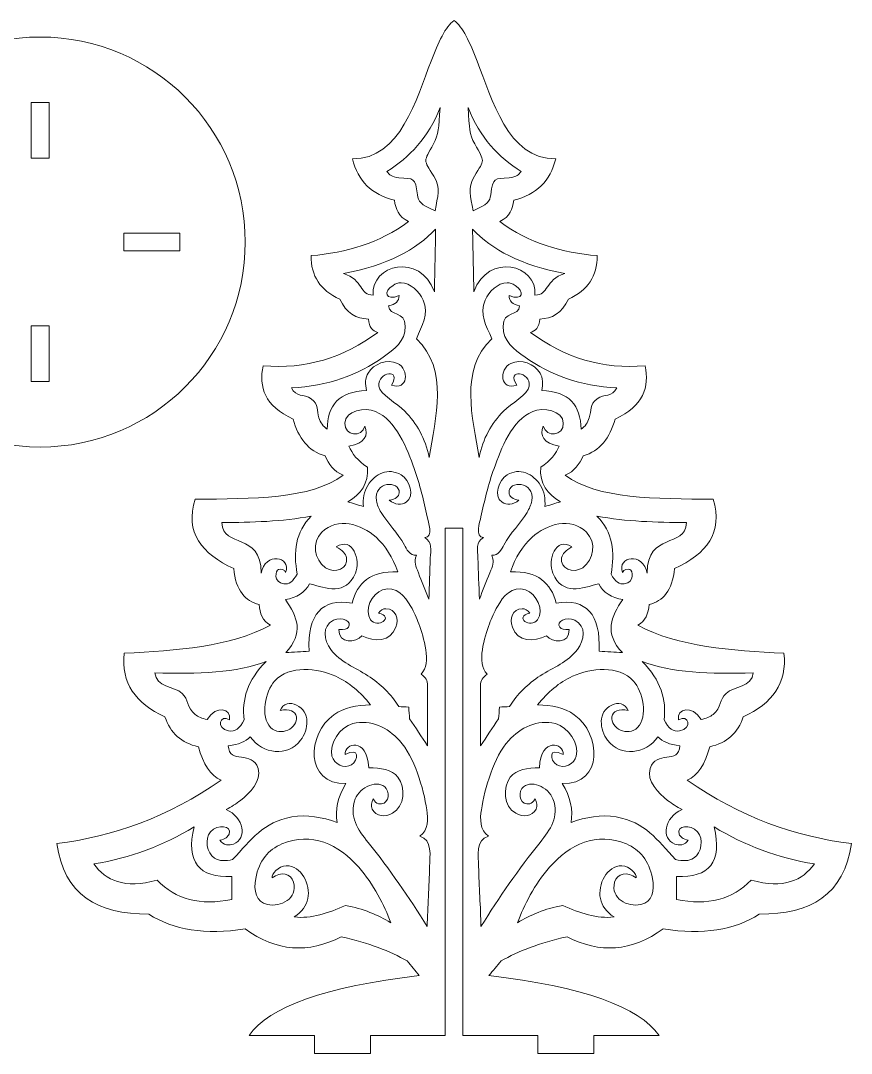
# Model space of a CAD drawing. Header units: centimetres. Extents: x -11.1 to 21.1, y -12.7 to 7.6.
# Drawn here: x 4.74 to 21.11, y -12.73 to 7.62 of the extents above; entities that cross this region are included whole.
import ezdxf

# ---------------------------------------------------------------- set-up
doc = ezdxf.new("R2010")
doc.units = ezdxf.units.CM
doc.header["$MEASUREMENT"] = 0
doc.layers.add('layer 1', color=7, linetype='Continuous')

msp = doc.modelspace()

# ---------------------------------------------------------------- linework, layer by layer
at = {"layer": 'layer 1', "color": 250, "lineweight": 20}
for points, knots in [([(13.28495, 7.62224), (13.11754, 7.51603), (12.97186, 7.18702), (12.82965, 6.82252), (12.82965, 6.82252), (12.54387, 6.08986), (12.22844, 4.88766), (11.28289, 4.89802), (11.28289, 4.89802), (11.38868, 4.46735), (11.65925, 4.19047), (12.11118, 4.08287), (12.11118, 4.08287), (12.13061, 3.91538), (12.18289, 3.76024), (12.38728, 3.66216), (12.38728, 3.66216), (11.81051, 3.23691), (11.15994, 3.04765), (10.46775, 2.99163), (10.46775, 2.99163), (10.46315, 2.5932), (10.64542, 2.30471), (11.03309, 2.13704), (11.03309, 2.13704), (11.16124, 1.85391), (11.35493, 1.74885), (11.59844, 1.74263), (11.59844, 1.74263), (11.60574, 1.57386), (11.68283, 1.50983), (11.78251, 1.47966), (11.78251, 1.47966), (11.10759, 0.97886), (10.35759, 0.74624), (9.52114, 0.82231), (9.52114, 0.82231), (9.43789, 0.4016), (9.54967, 0.02964), (10.11277, -0.22949), (10.11277, -0.22949), (10.21823, -0.59643), (10.40764, -0.8626), (10.74385, -0.95262), (10.74385, -0.95262), (10.81407, -1.11818), (10.91313, -1.26068), (11.09884, -1.33388), (11.09884, -1.33388), (10.46176, -1.81153), (9.31022, -1.79915), (8.18008, -1.80719), (8.18008, -1.80719), (7.97669, -2.46633), (8.3152, -2.88463), (8.94265, -3.17454), (8.94265, -3.17454), (8.98465, -3.61045), (9.16949, -3.81782), (9.44226, -3.8845), (9.44226, -3.8845), (9.4574, -4.0599), (9.51212, -4.20899), (9.66575, -4.29206), (9.66575, -4.29206), (8.85995, -4.72246), (7.82549, -4.78705), (6.78647, -4.84427), (6.78647, -4.84427), (6.72225, -5.42639), (7.00658, -5.83422), (7.58846, -6.09327), (7.58846, -6.09327), (7.69083, -6.41892), (7.9127, -6.61308), (8.24583, -6.68492), (8.24583, -6.68492), (8.34025, -7.02412), (8.48304, -7.25695), (8.69285, -7.34229), (8.69285, -7.34229), (7.65086, -8.07153), (6.56978, -8.462), (5.45857, -8.59129), (5.45857, -8.59129), (5.59468, -9.59852), (6.25993, -9.99306), (7.27292, -9.98493), (7.27292, -9.98493), (7.7557, -10.29809), (8.38339, -10.39947), (9.16615, -10.27417), (9.16615, -10.27417), (9.7853, -10.73232), (10.41715, -10.75834), (11.05939, -10.43194), (11.05939, -10.43194), (11.61167, -10.55026), (12.01647, -10.71769), (12.36099, -10.90525), (12.36099, -10.90525), (12.43987, -11.00167), (12.51876, -11.09807), (12.59764, -11.19449), (12.59764, -11.19449), (10.74832, -11.41469), (9.64064, -11.81145), (9.24504, -12.37776), (9.24504, -12.37776), (9.24504, -12.37776), (10.53495, -12.37776), (10.53495, -12.37776), (10.53495, -12.37776), (10.53495, -12.37776), (10.53495, -12.72776), (10.53495, -12.72776), (10.53495, -12.72776), (10.53495, -12.72776), (11.63495, -12.72776), (11.63495, -12.72776), (11.63495, -12.72776), (11.63495, -12.72776), (11.63495, -12.37776), (11.63495, -12.37776), (11.63495, -12.37776), (11.63495, -12.37776), (13.10995, -12.37776), (13.10995, -12.37776), (13.10995, -12.37776), (13.10995, -12.37776), (13.10995, -2.37777), (13.10995, -2.37777), (13.10995, -2.37777), (13.10995, -2.37777), (13.45995, -2.37777), (13.45995, -2.37777), (13.45995, -2.37777), (13.45995, -2.37777), (13.45995, -12.37776), (13.45995, -12.37776), (13.45995, -12.37776), (13.45995, -12.37776), (14.93495, -12.37776), (14.93495, -12.37776), (14.93495, -12.37776), (14.93495, -12.37776), (14.93495, -12.72776), (14.93495, -12.72776), (14.93495, -12.72776), (14.93495, -12.72776), (16.03495, -12.72776), (16.03495, -12.72776), (16.03495, -12.72776), (16.03495, -12.72776), (16.03495, -12.37776), (16.03495, -12.37776), (16.03495, -12.37776), (16.03495, -12.37776), (17.32486, -12.37776), (17.32486, -12.37776), (17.32486, -12.37776), (16.92926, -11.81145), (15.82158, -11.41469), (13.97226, -11.19449), (13.97226, -11.19449), (14.05114, -11.09807), (14.13003, -11.00167), (14.20891, -10.90525), (14.20891, -10.90525), (14.55343, -10.71769), (14.95823, -10.55026), (15.51051, -10.43194), (15.51051, -10.43194), (16.15275, -10.75834), (16.7846, -10.73232), (17.40375, -10.27417), (17.40375, -10.27417), (18.18651, -10.39947), (18.8142, -10.29809), (19.29698, -9.98493), (19.29698, -9.98493), (20.30997, -9.99306), (20.97522, -9.59852), (21.11133, -8.59129), (21.11133, -8.59129), (20.00012, -8.462), (18.91904, -8.07153), (17.87705, -7.34229), (17.87705, -7.34229), (18.08686, -7.25695), (18.22965, -7.02412), (18.32407, -6.68492), (18.32407, -6.68492), (18.6572, -6.61308), (18.87907, -6.41892), (18.98144, -6.09327), (18.98144, -6.09327), (19.56332, -5.83422), (19.84765, -5.42639), (19.78343, -4.84427), (19.78343, -4.84427), (18.74441, -4.78705), (17.70995, -4.72246), (16.90415, -4.29206), (16.90415, -4.29206), (17.05778, -4.20899), (17.1125, -4.0599), (17.12764, -3.8845), (17.12764, -3.8845), (17.40041, -3.81782), (17.58525, -3.61045), (17.62725, -3.17454), (17.62725, -3.17454), (18.2547, -2.88463), (18.59321, -2.46633), (18.38982, -1.80719), (18.38982, -1.80719), (17.25968, -1.79915), (16.10814, -1.81153), (15.47106, -1.33388), (15.47106, -1.33388), (15.65677, -1.26068), (15.75583, -1.11818), (15.82605, -0.95262), (15.82605, -0.95262), (16.16226, -0.8626), (16.35167, -0.59643), (16.45713, -0.22949), (16.45713, -0.22949), (17.02023, 0.02964), (17.13201, 0.4016), (17.04876, 0.82231), (17.04876, 0.82231), (16.21231, 0.74624), (15.46231, 0.97886), (14.78739, 1.47966), (14.78739, 1.47966), (14.88707, 1.50983), (14.96416, 1.57386), (14.97146, 1.74263), (14.97146, 1.74263), (15.21497, 1.74885), (15.40866, 1.85391), (15.53681, 2.13704), (15.53681, 2.13704), (15.92448, 2.30471), (16.10675, 2.5932), (16.10215, 2.99163), (16.10215, 2.99163), (15.40996, 3.04765), (14.75939, 3.23691), (14.18262, 3.66216), (14.18262, 3.66216), (14.38701, 3.76024), (14.43929, 3.91538), (14.45872, 4.08287), (14.45872, 4.08287), (14.91065, 4.19047), (15.18122, 4.46735), (15.28701, 4.89802), (15.28701, 4.89802), (14.34146, 4.88766), (14.02603, 6.08986), (13.74025, 6.82252), (13.74025, 6.82252), (13.59804, 7.18702), (13.45236, 7.51603), (13.28495, 7.62224)], [0, 0, 0, 0, 0.01470588, 0.01470588, 0.01470588, 0.01470588, 0.02941176, 0.02941176, 0.02941176, 0.02941176, 0.04411765, 0.04411765, 0.04411765, 0.04411765, 0.05882353, 0.05882353, 0.05882353, 0.05882353, 0.07352941, 0.07352941, 0.07352941, 0.07352941, 0.08823529, 0.08823529, 0.08823529, 0.08823529, 0.10294118, 0.10294118, 0.10294118, 0.10294118, 0.11764706, 0.11764706, 0.11764706, 0.11764706, 0.13235294, 0.13235294, 0.13235294, 0.13235294, 0.14705882, 0.14705882, 0.14705882, 0.14705882, 0.16176471, 0.16176471, 0.16176471, 0.16176471, 0.17647059, 0.17647059, 0.17647059, 0.17647059, 0.19117647, 0.19117647, 0.19117647, 0.19117647, 0.20588235, 0.20588235, 0.20588235, 0.20588235, 0.22058824, 0.22058824, 0.22058824, 0.22058824, 0.23529412, 0.23529412, 0.23529412, 0.23529412, 0.25, 0.25, 0.25, 0.25, 0.26470588, 0.26470588, 0.26470588, 0.26470588, 0.27941176, 0.27941176, 0.27941176, 0.27941176, 0.29411765, 0.29411765, 0.29411765, 0.29411765, 0.30882353, 0.30882353, 0.30882353, 0.30882353, 0.32352941, 0.32352941, 0.32352941, 0.32352941, 0.33823529, 0.33823529, 0.33823529, 0.33823529, 0.35294118, 0.35294118, 0.35294118, 0.35294118, 0.36764706, 0.36764706, 0.36764706, 0.36764706, 0.38235294, 0.38235294, 0.38235294, 0.38235294, 0.39705882, 0.39705882, 0.39705882, 0.39705882, 0.41176471, 0.41176471, 0.41176471, 0.41176471, 0.42647059, 0.42647059, 0.42647059, 0.42647059, 0.44117647, 0.44117647, 0.44117647, 0.44117647, 0.45588235, 0.45588235, 0.45588235, 0.45588235, 0.47058824, 0.47058824, 0.47058824, 0.47058824, 0.48529412, 0.48529412, 0.48529412, 0.48529412, 0.5, 0.5, 0.5, 0.5, 0.51470588, 0.51470588, 0.51470588, 0.51470588, 0.52941176, 0.52941176, 0.52941176, 0.52941176, 0.54411765, 0.54411765, 0.54411765, 0.54411765, 0.55882353, 0.55882353, 0.55882353, 0.55882353, 0.57352941, 0.57352941, 0.57352941, 0.57352941, 0.58823529, 0.58823529, 0.58823529, 0.58823529, 0.60294118, 0.60294118, 0.60294118, 0.60294118, 0.61764706, 0.61764706, 0.61764706, 0.61764706, 0.63235294, 0.63235294, 0.63235294, 0.63235294, 0.64705882, 0.64705882, 0.64705882, 0.64705882, 0.66176471, 0.66176471, 0.66176471, 0.66176471, 0.67647059, 0.67647059, 0.67647059, 0.67647059, 0.69117647, 0.69117647, 0.69117647, 0.69117647, 0.70588235, 0.70588235, 0.70588235, 0.70588235, 0.72058824, 0.72058824, 0.72058824, 0.72058824, 0.73529412, 0.73529412, 0.73529412, 0.73529412, 0.75, 0.75, 0.75, 0.75, 0.76470588, 0.76470588, 0.76470588, 0.76470588, 0.77941176, 0.77941176, 0.77941176, 0.77941176, 0.79411765, 0.79411765, 0.79411765, 0.79411765, 0.80882353, 0.80882353, 0.80882353, 0.80882353, 0.82352941, 0.82352941, 0.82352941, 0.82352941, 0.83823529, 0.83823529, 0.83823529, 0.83823529, 0.85294118, 0.85294118, 0.85294118, 0.85294118, 0.86764706, 0.86764706, 0.86764706, 0.86764706, 0.88235294, 0.88235294, 0.88235294, 0.88235294, 0.89705882, 0.89705882, 0.89705882, 0.89705882, 0.91176471, 0.91176471, 0.91176471, 0.91176471, 0.92647059, 0.92647059, 0.92647059, 0.92647059, 0.94117647, 0.94117647, 0.94117647, 0.94117647, 0.95588235, 0.95588235, 0.95588235, 0.95588235, 0.97058824, 0.97058824, 0.97058824, 0.97058824, 1, 1, 1, 1]), ([(5.1298, 7.29968), (7.36098, 7.29968), (9.1697, 5.49096), (9.1697, 3.25978), (9.1697, 3.25978), (9.1697, 1.0286), (7.36098, -0.78012), (5.1298, -0.78012), (5.1298, -0.78012), (2.89862, -0.78012), (1.0899, 1.0286), (1.0899, 3.25978), (1.0899, 3.25978), (1.0899, 5.49096), (2.89862, 7.29968), (5.1298, 7.29968)], [0, 0, 0, 0, 0.2, 0.2, 0.2, 0.2, 0.4, 0.4, 0.4, 0.4, 0.6, 0.6, 0.6, 0.6, 1, 1, 1, 1]), ([(4.9548, 4.90978), (4.9548, 4.90978), (5.3048, 4.90978), (5.3048, 4.90978), (5.3048, 4.90978), (5.3048, 4.90978), (5.3048, 6.00978), (5.3048, 6.00978), (5.3048, 6.00978), (5.3048, 6.00978), (4.9548, 6.00978), (4.9548, 6.00978), (4.9548, 6.00978), (4.9548, 6.00978), (4.9548, 4.90978), (4.9548, 4.90978)], [0, 0, 0, 0, 0.2, 0.2, 0.2, 0.2, 0.4, 0.4, 0.4, 0.4, 0.6, 0.6, 0.6, 0.6, 1, 1, 1, 1]), ([(13.00843, 5.90787), (12.98084, 5.4942), (12.98695, 5.39218), (12.87816, 5.19191), (12.87816, 5.19191), (12.68048, 4.82798), (12.67381, 4.90157), (12.88511, 4.55842), (12.88511, 4.55842), (13.03627, 4.31298), (12.95177, 4.16835), (12.91263, 3.87788), (12.91263, 3.87788), (12.62109, 3.99551), (12.58046, 4.06045), (12.56378, 4.1912), (12.56378, 4.1912), (12.51904, 4.54165), (12.48922, 4.50323), (12.19886, 4.52748), (12.19886, 4.52748), (12.04583, 4.54027), (12.01692, 4.58552), (11.96212, 4.65156), (11.96212, 4.65156), (12.40949, 4.92693), (12.77723, 5.31812), (13.00843, 5.90787)], [0, 0, 0, 0, 0.125, 0.125, 0.125, 0.125, 0.25, 0.25, 0.25, 0.25, 0.375, 0.375, 0.375, 0.375, 0.5, 0.5, 0.5, 0.5, 0.625, 0.625, 0.625, 0.625, 0.75, 0.75, 0.75, 0.75, 1, 1, 1, 1]), ([(13.56147, 5.90787), (13.58906, 5.4942), (13.58295, 5.39218), (13.69174, 5.19191), (13.69174, 5.19191), (13.88942, 4.82798), (13.89609, 4.90157), (13.68479, 4.55842), (13.68479, 4.55842), (13.53363, 4.31298), (13.61813, 4.16835), (13.65727, 3.87788), (13.65727, 3.87788), (13.94881, 3.99551), (13.98944, 4.06045), (14.00612, 4.1912), (14.00612, 4.1912), (14.05086, 4.54165), (14.08068, 4.50323), (14.37104, 4.52748), (14.37104, 4.52748), (14.52407, 4.54027), (14.55298, 4.58552), (14.60778, 4.65156), (14.60778, 4.65156), (14.16041, 4.92693), (13.79267, 5.31812), (13.56147, 5.90787)], [0, 0, 0, 0, 0.125, 0.125, 0.125, 0.125, 0.25, 0.25, 0.25, 0.25, 0.375, 0.375, 0.375, 0.375, 0.5, 0.5, 0.5, 0.5, 0.625, 0.625, 0.625, 0.625, 0.75, 0.75, 0.75, 0.75, 1, 1, 1, 1]), ([(12.92134, 3.51512), (12.91293, 3.1031), (12.90453, 2.69106), (12.89612, 2.27904), (12.89612, 2.27904), (12.61368, 3.06058), (11.63957, 2.81224), (11.69158, 2.21597), (11.69158, 2.21597), (11.41742, 2.20201), (11.50417, 2.51767), (11.10508, 2.63851), (11.10508, 2.63851), (11.96186, 2.80281), (12.54379, 3.10696), (12.92134, 3.51512)], [0, 0, 0, 0, 0.2, 0.2, 0.2, 0.2, 0.4, 0.4, 0.4, 0.4, 0.6, 0.6, 0.6, 0.6, 1, 1, 1, 1]), ([(13.64856, 3.51512), (13.65697, 3.1031), (13.66537, 2.69106), (13.67378, 2.27904), (13.67378, 2.27904), (13.95622, 3.06058), (14.93033, 2.81224), (14.87832, 2.21597), (14.87832, 2.21597), (15.15248, 2.20201), (15.06573, 2.51767), (15.46482, 2.63851), (15.46482, 2.63851), (14.60804, 2.80281), (14.02611, 3.10696), (13.64856, 3.51512)], [0, 0, 0, 0, 0.2, 0.2, 0.2, 0.2, 0.4, 0.4, 0.4, 0.4, 0.6, 0.6, 0.6, 0.6, 1, 1, 1, 1]), ([(6.7798, 3.43478), (6.7798, 3.43478), (6.7798, 3.08478), (6.7798, 3.08478), (6.7798, 3.08478), (6.7798, 3.08478), (7.8798, 3.08478), (7.8798, 3.08478), (7.8798, 3.08478), (7.8798, 3.08478), (7.8798, 3.43478), (7.8798, 3.43478), (7.8798, 3.43478), (7.8798, 3.43478), (6.7798, 3.43478), (6.7798, 3.43478)], [0, 0, 0, 0, 0.2, 0.2, 0.2, 0.2, 0.4, 0.4, 0.4, 0.4, 0.6, 0.6, 0.6, 0.6, 1, 1, 1, 1]), ([(10.0796, 0.38343), (10.79953, 0.42172), (11.39175, 0.63877), (11.88628, 0.99257), (11.88628, 0.99257), (12.10735, 1.15071), (12.32258, 1.2976), (12.32128, 1.59876), (12.32128, 1.59876), (12.31988, 1.91835), (12.01159, 1.78127), (11.99393, 2.00177), (11.99393, 2.00177), (12.13133, 2.02635), (12.19862, 2.09476), (12.20172, 2.2033), (12.20172, 2.2033), (11.92046, 2.09255), (11.89252, 2.28705), (12.08142, 2.40584), (12.08142, 2.40584), (12.13178, 2.43748), (12.18433, 2.45555), (12.23946, 2.457), (12.23946, 2.457), (12.42325, 2.46182), (12.60329, 2.2747), (12.67213, 2.11706), (12.67213, 2.11706), (12.79717, 1.83062), (12.65132, 1.61921), (12.54177, 1.35317), (12.54177, 1.35317), (13.18933, 0.75285), (12.91837, -0.21143), (12.79365, -0.98304), (12.79365, -0.98304), (12.71736, -0.61119), (12.54874, -0.31435), (12.31256, -0.0724), (12.31256, -0.0724), (12.16562, 0.07817), (11.82169, 0.25722), (11.80366, 0.42176), (11.80366, 0.42176), (11.77228, 0.70845), (12.26589, 0.76972), (12.05059, 0.4401), (12.05059, 0.4401), (12.37703, 0.31763), (12.41069, 0.75443), (12.16723, 0.869), (12.16723, 0.869), (11.96822, 0.96264), (11.69699, 0.85886), (11.59268, 0.67836), (11.59268, 0.67836), (11.53513, 0.57876), (11.52667, 0.46277), (11.55943, 0.33306), (11.55943, 0.33306), (11.01714, 0.31878), (10.7898, 0.03876), (10.78489, -0.42889), (10.78489, -0.42889), (10.70369, -0.37488), (10.65189, -0.29878), (10.62219, -0.20615), (10.62219, -0.20615), (10.57238, -0.05085), (10.62574, 0.05048), (10.46858, 0.16738), (10.46858, 0.16738), (10.32577, 0.27358), (10.167, 0.19692), (10.0796, 0.38343)], [0, 0, 0, 0, 0.05, 0.05, 0.05, 0.05, 0.1, 0.1, 0.1, 0.1, 0.15, 0.15, 0.15, 0.15, 0.2, 0.2, 0.2, 0.2, 0.25, 0.25, 0.25, 0.25, 0.3, 0.3, 0.3, 0.3, 0.35, 0.35, 0.35, 0.35, 0.4, 0.4, 0.4, 0.4, 0.45, 0.45, 0.45, 0.45, 0.5, 0.5, 0.5, 0.5, 0.55, 0.55, 0.55, 0.55, 0.6, 0.6, 0.6, 0.6, 0.65, 0.65, 0.65, 0.65, 0.7, 0.7, 0.7, 0.7, 0.75, 0.75, 0.75, 0.75, 0.8, 0.8, 0.8, 0.8, 0.85, 0.85, 0.85, 0.85, 0.9, 0.9, 0.9, 0.9, 1, 1, 1, 1]), ([(16.4903, 0.38343), (15.77037, 0.42172), (15.17815, 0.63877), (14.68362, 0.99257), (14.68362, 0.99257), (14.46255, 1.15071), (14.24732, 1.2976), (14.24862, 1.59876), (14.24862, 1.59876), (14.25002, 1.91835), (14.55831, 1.78127), (14.57597, 2.00177), (14.57597, 2.00177), (14.43857, 2.02635), (14.37128, 2.09476), (14.36818, 2.2033), (14.36818, 2.2033), (14.64944, 2.09255), (14.67738, 2.28705), (14.48848, 2.40584), (14.48848, 2.40584), (14.43812, 2.43748), (14.38557, 2.45555), (14.33044, 2.457), (14.33044, 2.457), (14.14665, 2.46182), (13.96661, 2.2747), (13.89777, 2.11706), (13.89777, 2.11706), (13.77273, 1.83062), (13.91858, 1.61921), (14.02813, 1.35317), (14.02813, 1.35317), (13.38057, 0.75285), (13.65153, -0.21143), (13.77625, -0.98304), (13.77625, -0.98304), (13.85254, -0.61119), (14.02116, -0.31435), (14.25734, -0.0724), (14.25734, -0.0724), (14.40428, 0.07817), (14.74821, 0.25722), (14.76624, 0.42176), (14.76624, 0.42176), (14.79762, 0.70845), (14.30401, 0.76972), (14.51931, 0.4401), (14.51931, 0.4401), (14.19287, 0.31763), (14.15921, 0.75443), (14.40267, 0.869), (14.40267, 0.869), (14.60168, 0.96264), (14.87291, 0.85886), (14.97722, 0.67836), (14.97722, 0.67836), (15.03477, 0.57876), (15.04323, 0.46277), (15.01047, 0.33306), (15.01047, 0.33306), (15.55276, 0.31878), (15.7801, 0.03876), (15.78501, -0.42889), (15.78501, -0.42889), (15.86621, -0.37488), (15.91801, -0.29878), (15.94771, -0.20615), (15.94771, -0.20615), (15.99752, -0.05085), (15.94416, 0.05048), (16.10132, 0.16738), (16.10132, 0.16738), (16.24413, 0.27358), (16.4029, 0.19692), (16.4903, 0.38343)], [0, 0, 0, 0, 0.05, 0.05, 0.05, 0.05, 0.1, 0.1, 0.1, 0.1, 0.15, 0.15, 0.15, 0.15, 0.2, 0.2, 0.2, 0.2, 0.25, 0.25, 0.25, 0.25, 0.3, 0.3, 0.3, 0.3, 0.35, 0.35, 0.35, 0.35, 0.4, 0.4, 0.4, 0.4, 0.45, 0.45, 0.45, 0.45, 0.5, 0.5, 0.5, 0.5, 0.55, 0.55, 0.55, 0.55, 0.6, 0.6, 0.6, 0.6, 0.65, 0.65, 0.65, 0.65, 0.7, 0.7, 0.7, 0.7, 0.75, 0.75, 0.75, 0.75, 0.8, 0.8, 0.8, 0.8, 0.85, 0.85, 0.85, 0.85, 0.9, 0.9, 0.9, 0.9, 1, 1, 1, 1]), ([(4.9548, 0.50978), (4.9548, 0.50978), (5.3048, 0.50978), (5.3048, 0.50978), (5.3048, 0.50978), (5.3048, 0.50978), (5.3048, 1.60978), (5.3048, 1.60978), (5.3048, 1.60978), (5.3048, 1.60978), (4.9548, 1.60978), (4.9548, 1.60978), (4.9548, 1.60978), (4.9548, 1.60978), (4.9548, 0.50978), (4.9548, 0.50978)], [0, 0, 0, 0, 0.2, 0.2, 0.2, 0.2, 0.4, 0.4, 0.4, 0.4, 0.6, 0.6, 0.6, 0.6, 1, 1, 1, 1]), ([(12.78735, -3.77893), (12.79696, -3.50805), (12.80658, -3.23716), (12.81619, -2.96628), (12.81619, -2.96628), (12.82159, -2.81316), (12.86301, -2.65186), (12.70548, -2.56359), (12.70548, -2.56359), (12.88091, -2.55826), (12.77715, -2.25016), (12.75659, -2.15413), (12.75659, -2.15413), (12.68903, -1.83855), (12.61068, -1.52215), (12.49847, -1.20315), (12.49847, -1.20315), (12.36176, -0.81452), (12.14232, -0.2521), (11.73695, -0.07969), (11.73695, -0.07969), (11.53216, 0.00742), (11.13926, -0.05679), (11.13328, -0.30914), (11.13328, -0.30914), (11.12727, -0.56166), (11.46552, -0.60487), (11.52793, -0.36592), (11.52793, -0.36592), (11.60148, -0.56025), (11.52574, -0.70264), (11.21307, -0.76264), (11.21307, -0.76264), (11.27627, -0.90848), (11.38076, -1.04919), (11.57832, -1.17824), (11.57832, -1.17824), (11.60543, -1.49743), (11.44626, -1.70707), (11.18789, -1.85833), (11.18789, -1.85833), (11.29074, -1.8898), (11.39359, -1.92129), (11.49645, -1.95278), (11.49645, -1.95278), (11.48473, -1.80185), (11.50748, -1.66129), (11.58411, -1.53687), (11.58411, -1.53687), (11.72616, -1.30623), (11.99172, -1.17657), (12.24061, -1.32995), (12.24061, -1.32995), (12.40527, -1.43147), (12.52022, -1.73739), (12.34007, -1.86683), (12.34007, -1.86683), (12.25395, -1.92873), (12.12072, -1.92234), (12.00651, -1.82684), (12.00651, -1.82684), (12.13511, -1.81713), (12.19694, -1.75065), (12.20233, -1.68156), (12.20233, -1.68156), (12.22147, -1.4363), (11.69037, -1.4442), (11.75531, -1.84035), (11.75531, -1.84035), (11.76806, -1.91819), (11.80404, -1.99689), (11.84678, -2.06753), (11.84678, -2.06753), (11.98363, -2.29365), (12.17378, -2.46763), (12.30427, -2.7135), (12.30427, -2.7135), (12.33923, -2.77935), (12.42067, -2.93717), (12.54177, -2.90994), (12.54177, -2.90994), (12.48947, -3.05919), (12.52708, -3.12203), (12.58017, -3.25603), (12.58017, -3.25603), (12.64923, -3.43032), (12.71828, -3.60463), (12.78735, -3.77893)], [0, 0, 0, 0, 0.04347826, 0.04347826, 0.04347826, 0.04347826, 0.08695652, 0.08695652, 0.08695652, 0.08695652, 0.13043478, 0.13043478, 0.13043478, 0.13043478, 0.17391304, 0.17391304, 0.17391304, 0.17391304, 0.2173913, 0.2173913, 0.2173913, 0.2173913, 0.26086957, 0.26086957, 0.26086957, 0.26086957, 0.30434783, 0.30434783, 0.30434783, 0.30434783, 0.34782609, 0.34782609, 0.34782609, 0.34782609, 0.39130435, 0.39130435, 0.39130435, 0.39130435, 0.43478261, 0.43478261, 0.43478261, 0.43478261, 0.47826087, 0.47826087, 0.47826087, 0.47826087, 0.52173913, 0.52173913, 0.52173913, 0.52173913, 0.56521739, 0.56521739, 0.56521739, 0.56521739, 0.60869565, 0.60869565, 0.60869565, 0.60869565, 0.65217391, 0.65217391, 0.65217391, 0.65217391, 0.69565217, 0.69565217, 0.69565217, 0.69565217, 0.73913043, 0.73913043, 0.73913043, 0.73913043, 0.7826087, 0.7826087, 0.7826087, 0.7826087, 0.82608696, 0.82608696, 0.82608696, 0.82608696, 0.86956522, 0.86956522, 0.86956522, 0.86956522, 0.91304348, 0.91304348, 0.91304348, 0.91304348, 1, 1, 1, 1]), ([(13.78255, -3.77893), (13.77294, -3.50805), (13.76332, -3.23716), (13.75371, -2.96628), (13.75371, -2.96628), (13.74831, -2.81316), (13.70689, -2.65186), (13.86442, -2.56359), (13.86442, -2.56359), (13.68899, -2.55826), (13.79275, -2.25016), (13.81331, -2.15413), (13.81331, -2.15413), (13.88087, -1.83855), (13.95922, -1.52215), (14.07143, -1.20315), (14.07143, -1.20315), (14.20814, -0.81452), (14.42758, -0.2521), (14.83295, -0.07969), (14.83295, -0.07969), (15.03774, 0.00742), (15.43064, -0.05679), (15.43662, -0.30914), (15.43662, -0.30914), (15.44263, -0.56166), (15.10438, -0.60487), (15.04197, -0.36592), (15.04197, -0.36592), (14.96842, -0.56025), (15.04416, -0.70264), (15.35683, -0.76264), (15.35683, -0.76264), (15.29363, -0.90848), (15.18914, -1.04919), (14.99158, -1.17824), (14.99158, -1.17824), (14.96447, -1.49743), (15.12364, -1.70707), (15.38201, -1.85833), (15.38201, -1.85833), (15.27916, -1.8898), (15.17631, -1.92129), (15.07345, -1.95278), (15.07345, -1.95278), (15.08517, -1.80185), (15.06242, -1.66129), (14.98579, -1.53687), (14.98579, -1.53687), (14.84374, -1.30623), (14.57818, -1.17657), (14.32929, -1.32995), (14.32929, -1.32995), (14.16463, -1.43147), (14.04968, -1.73739), (14.22983, -1.86683), (14.22983, -1.86683), (14.31595, -1.92873), (14.44918, -1.92234), (14.56339, -1.82684), (14.56339, -1.82684), (14.43479, -1.81713), (14.37296, -1.75065), (14.36757, -1.68156), (14.36757, -1.68156), (14.34843, -1.4363), (14.87953, -1.4442), (14.81459, -1.84035), (14.81459, -1.84035), (14.80184, -1.91819), (14.76586, -1.99689), (14.72312, -2.06753), (14.72312, -2.06753), (14.58627, -2.29365), (14.39612, -2.46763), (14.26563, -2.7135), (14.26563, -2.7135), (14.23067, -2.77935), (14.14923, -2.93717), (14.02813, -2.90994), (14.02813, -2.90994), (14.08043, -3.05919), (14.04282, -3.12203), (13.98973, -3.25603), (13.98973, -3.25603), (13.92067, -3.43032), (13.85162, -3.60463), (13.78255, -3.77893)], [0, 0, 0, 0, 0.04347826, 0.04347826, 0.04347826, 0.04347826, 0.08695652, 0.08695652, 0.08695652, 0.08695652, 0.13043478, 0.13043478, 0.13043478, 0.13043478, 0.17391304, 0.17391304, 0.17391304, 0.17391304, 0.2173913, 0.2173913, 0.2173913, 0.2173913, 0.26086957, 0.26086957, 0.26086957, 0.26086957, 0.30434783, 0.30434783, 0.30434783, 0.30434783, 0.34782609, 0.34782609, 0.34782609, 0.34782609, 0.39130435, 0.39130435, 0.39130435, 0.39130435, 0.43478261, 0.43478261, 0.43478261, 0.43478261, 0.47826087, 0.47826087, 0.47826087, 0.47826087, 0.52173913, 0.52173913, 0.52173913, 0.52173913, 0.56521739, 0.56521739, 0.56521739, 0.56521739, 0.60869565, 0.60869565, 0.60869565, 0.60869565, 0.65217391, 0.65217391, 0.65217391, 0.65217391, 0.69565217, 0.69565217, 0.69565217, 0.69565217, 0.73913043, 0.73913043, 0.73913043, 0.73913043, 0.7826087, 0.7826087, 0.7826087, 0.7826087, 0.82608696, 0.82608696, 0.82608696, 0.82608696, 0.86956522, 0.86956522, 0.86956522, 0.86956522, 0.91304348, 0.91304348, 0.91304348, 0.91304348, 1, 1, 1, 1]), ([(10.47073, -2.14013), (10.15525, -2.4563), (10.11515, -2.85214), (10.19382, -3.28235), (10.19382, -3.28235), (10.10942, -3.43668), (10.02209, -3.48895), (9.9329, -3.47548), (9.9329, -3.47548), (9.71569, -3.44268), (9.76668, -3.2109), (9.82316, -3.19389), (9.82316, -3.19389), (9.84877, -3.18618), (9.95709, -3.18049), (9.9662, -3.2525), (9.9662, -3.2525), (10.08434, -2.92736), (9.55479, -2.84807), (9.48425, -3.26504), (9.48425, -3.26504), (9.47458, -2.43773), (8.73547, -2.79219), (8.70546, -2.26992), (8.70546, -2.26992), (9.30143, -2.26443), (9.8956, -2.24989), (10.47073, -2.14013)], [0, 0, 0, 0, 0.125, 0.125, 0.125, 0.125, 0.25, 0.25, 0.25, 0.25, 0.375, 0.375, 0.375, 0.375, 0.5, 0.5, 0.5, 0.5, 0.625, 0.625, 0.625, 0.625, 0.75, 0.75, 0.75, 0.75, 1, 1, 1, 1]), ([(9.96884, -4.83127), (10.1217, -4.82262), (10.27458, -4.81397), (10.42746, -4.80532), (10.42746, -4.80532), (10.3951, -4.06802), (10.68477, -3.76007), (11.27547, -3.85347), (11.27547, -3.85347), (11.37555, -3.45925), (11.63691, -3.21795), (12.17539, -3.23908), (12.17539, -3.23908), (12.07591, -2.95807), (11.93684, -2.72716), (11.74818, -2.55909), (11.74818, -2.55909), (11.45593, -2.29868), (10.98986, -2.14716), (10.67789, -2.4598), (10.67789, -2.4598), (10.48043, -2.65763), (10.52639, -3.00188), (10.75038, -3.1572), (10.75038, -3.1572), (10.94307, -3.29087), (11.20501, -3.16922), (11.16645, -2.96154), (11.16645, -2.96154), (11.15257, -2.88684), (11.08617, -2.81488), (10.96395, -2.74586), (10.96395, -2.74586), (11.29218, -2.53444), (11.44562, -3.01702), (11.33938, -3.26646), (11.33938, -3.26646), (11.14915, -3.71319), (10.76595, -3.56698), (10.43612, -3.47272), (10.43612, -3.47272), (10.35412, -3.63878), (10.18062, -3.75662), (9.96019, -3.78424), (9.96019, -3.78424), (10.19869, -4.12022), (10.33102, -4.44906), (9.96884, -4.83127)], [0, 0, 0, 0, 0.07692308, 0.07692308, 0.07692308, 0.07692308, 0.15384615, 0.15384615, 0.15384615, 0.15384615, 0.23076923, 0.23076923, 0.23076923, 0.23076923, 0.30769231, 0.30769231, 0.30769231, 0.30769231, 0.38461538, 0.38461538, 0.38461538, 0.38461538, 0.46153846, 0.46153846, 0.46153846, 0.46153846, 0.53846154, 0.53846154, 0.53846154, 0.53846154, 0.61538462, 0.61538462, 0.61538462, 0.61538462, 0.69230769, 0.69230769, 0.69230769, 0.69230769, 0.76923077, 0.76923077, 0.76923077, 0.76923077, 0.84615385, 0.84615385, 0.84615385, 0.84615385, 1, 1, 1, 1]), ([(16.60106, -4.83127), (16.4482, -4.82262), (16.29532, -4.81397), (16.14244, -4.80532), (16.14244, -4.80532), (16.1748, -4.06802), (15.88513, -3.76007), (15.29443, -3.85347), (15.29443, -3.85347), (15.19435, -3.45925), (14.93299, -3.21795), (14.39451, -3.23908), (14.39451, -3.23908), (14.49399, -2.95807), (14.63306, -2.72716), (14.82172, -2.55909), (14.82172, -2.55909), (15.11397, -2.29868), (15.58004, -2.14716), (15.89201, -2.4598), (15.89201, -2.4598), (16.08947, -2.65763), (16.04351, -3.00188), (15.81952, -3.1572), (15.81952, -3.1572), (15.62683, -3.29087), (15.36489, -3.16922), (15.40345, -2.96154), (15.40345, -2.96154), (15.41733, -2.88684), (15.48373, -2.81488), (15.60595, -2.74586), (15.60595, -2.74586), (15.27772, -2.53444), (15.12428, -3.01702), (15.23052, -3.26646), (15.23052, -3.26646), (15.42075, -3.71319), (15.80395, -3.56698), (16.13378, -3.47272), (16.13378, -3.47272), (16.21578, -3.63878), (16.38928, -3.75662), (16.60971, -3.78424), (16.60971, -3.78424), (16.37121, -4.12022), (16.23888, -4.44906), (16.60106, -4.83127)], [0, 0, 0, 0, 0.07692308, 0.07692308, 0.07692308, 0.07692308, 0.15384615, 0.15384615, 0.15384615, 0.15384615, 0.23076923, 0.23076923, 0.23076923, 0.23076923, 0.30769231, 0.30769231, 0.30769231, 0.30769231, 0.38461538, 0.38461538, 0.38461538, 0.38461538, 0.46153846, 0.46153846, 0.46153846, 0.46153846, 0.53846154, 0.53846154, 0.53846154, 0.53846154, 0.61538462, 0.61538462, 0.61538462, 0.61538462, 0.69230769, 0.69230769, 0.69230769, 0.69230769, 0.76923077, 0.76923077, 0.76923077, 0.76923077, 0.84615385, 0.84615385, 0.84615385, 0.84615385, 1, 1, 1, 1]), ([(16.09917, -2.14013), (16.41465, -2.4563), (16.45475, -2.85214), (16.37608, -3.28235), (16.37608, -3.28235), (16.46048, -3.43668), (16.54781, -3.48895), (16.637, -3.47548), (16.637, -3.47548), (16.85421, -3.44268), (16.80322, -3.2109), (16.74674, -3.19389), (16.74674, -3.19389), (16.72113, -3.18618), (16.61281, -3.18049), (16.6037, -3.2525), (16.6037, -3.2525), (16.48556, -2.92736), (17.01511, -2.84807), (17.08565, -3.26504), (17.08565, -3.26504), (17.09532, -2.43773), (17.83443, -2.79219), (17.86444, -2.26992), (17.86444, -2.26992), (17.26847, -2.26443), (16.6743, -2.24989), (16.09917, -2.14013)], [0, 0, 0, 0, 0.125, 0.125, 0.125, 0.125, 0.25, 0.25, 0.25, 0.25, 0.375, 0.375, 0.375, 0.375, 0.5, 0.5, 0.5, 0.5, 0.625, 0.625, 0.625, 0.625, 0.75, 0.75, 0.75, 0.75, 1, 1, 1, 1]), ([(10.85473, -4.76827), (11.04412, -5.02277), (11.33197, -5.1193), (11.58643, -5.28658), (11.58643, -5.28658), (11.83429, -5.44953), (12.04332, -5.64649), (12.19271, -5.8956), (12.19271, -5.8956), (12.25904, -5.89849), (12.32539, -5.90138), (12.39174, -5.90426), (12.39174, -5.90426), (12.39751, -5.98215), (12.40326, -6.06003), (12.40904, -6.1379), (12.40904, -6.1379), (12.52729, -6.31385), (12.64556, -6.48979), (12.76383, -6.66574), (12.76383, -6.66574), (12.76383, -6.27058), (12.76383, -5.8754), (12.76383, -5.48025), (12.76383, -5.48025), (12.76383, -5.37866), (12.72651, -5.32559), (12.63402, -5.25528), (12.63402, -5.25528), (12.85201, -5.03112), (12.68251, -4.52397), (12.58975, -4.26606), (12.58975, -4.26606), (12.54597, -4.14436), (12.49375, -4.03026), (12.43303, -3.9238), (12.43303, -3.9238), (12.31656, -3.71968), (12.14748, -3.50715), (11.87591, -3.59553), (11.87591, -3.59553), (11.66217, -3.66506), (11.50608, -3.9963), (11.63891, -4.18228), (11.63891, -4.18228), (11.77201, -4.36868), (12.12106, -4.1263), (11.79466, -4.05248), (11.79466, -4.05248), (11.83796, -3.99192), (11.88725, -3.9643), (11.94178, -3.96552), (11.94178, -3.96552), (12.13869, -3.96994), (12.19833, -4.16368), (12.13761, -4.33057), (12.13761, -4.33057), (12.02594, -4.63766), (11.72225, -4.61446), (11.46584, -4.50245), (11.46584, -4.50245), (11.35278, -4.64069), (11.00694, -4.67018), (11.01587, -4.37264), (11.01587, -4.37264), (11.1186, -4.38076), (11.17764, -4.36416), (11.20184, -4.33266), (11.20184, -4.33266), (11.28381, -4.22609), (11.08103, -4.10847), (10.9086, -4.19293), (10.9086, -4.19293), (10.67054, -4.30954), (10.72073, -4.58826), (10.85473, -4.76827)], [0, 0, 0, 0, 0.05, 0.05, 0.05, 0.05, 0.1, 0.1, 0.1, 0.1, 0.15, 0.15, 0.15, 0.15, 0.2, 0.2, 0.2, 0.2, 0.25, 0.25, 0.25, 0.25, 0.3, 0.3, 0.3, 0.3, 0.35, 0.35, 0.35, 0.35, 0.4, 0.4, 0.4, 0.4, 0.45, 0.45, 0.45, 0.45, 0.5, 0.5, 0.5, 0.5, 0.55, 0.55, 0.55, 0.55, 0.6, 0.6, 0.6, 0.6, 0.65, 0.65, 0.65, 0.65, 0.7, 0.7, 0.7, 0.7, 0.75, 0.75, 0.75, 0.75, 0.8, 0.8, 0.8, 0.8, 0.85, 0.85, 0.85, 0.85, 0.9, 0.9, 0.9, 0.9, 1, 1, 1, 1]), ([(15.71517, -4.76827), (15.52578, -5.02277), (15.23793, -5.1193), (14.98347, -5.28658), (14.98347, -5.28658), (14.73561, -5.44953), (14.52658, -5.64649), (14.37719, -5.8956), (14.37719, -5.8956), (14.31086, -5.89849), (14.24451, -5.90138), (14.17816, -5.90426), (14.17816, -5.90426), (14.17239, -5.98215), (14.16664, -6.06003), (14.16086, -6.1379), (14.16086, -6.1379), (14.04261, -6.31385), (13.92434, -6.48979), (13.80607, -6.66574), (13.80607, -6.66574), (13.80607, -6.27058), (13.80607, -5.8754), (13.80607, -5.48025), (13.80607, -5.48025), (13.80607, -5.37866), (13.84339, -5.32559), (13.93588, -5.25528), (13.93588, -5.25528), (13.71789, -5.03112), (13.88739, -4.52397), (13.98015, -4.26606), (13.98015, -4.26606), (14.02393, -4.14436), (14.07615, -4.03026), (14.13687, -3.9238), (14.13687, -3.9238), (14.25334, -3.71968), (14.42242, -3.50715), (14.69399, -3.59553), (14.69399, -3.59553), (14.90773, -3.66506), (15.06382, -3.9963), (14.93099, -4.18228), (14.93099, -4.18228), (14.79789, -4.36868), (14.44884, -4.1263), (14.77524, -4.05248), (14.77524, -4.05248), (14.73194, -3.99192), (14.68265, -3.9643), (14.62812, -3.96552), (14.62812, -3.96552), (14.43121, -3.96994), (14.37157, -4.16368), (14.43229, -4.33057), (14.43229, -4.33057), (14.54396, -4.63766), (14.84765, -4.61446), (15.10406, -4.50245), (15.10406, -4.50245), (15.21712, -4.64069), (15.56296, -4.67018), (15.55403, -4.37264), (15.55403, -4.37264), (15.4513, -4.38076), (15.39226, -4.36416), (15.36806, -4.33266), (15.36806, -4.33266), (15.28609, -4.22609), (15.48887, -4.10847), (15.6613, -4.19293), (15.6613, -4.19293), (15.89936, -4.30954), (15.84917, -4.58826), (15.71517, -4.76827)], [0, 0, 0, 0, 0.05, 0.05, 0.05, 0.05, 0.1, 0.1, 0.1, 0.1, 0.15, 0.15, 0.15, 0.15, 0.2, 0.2, 0.2, 0.2, 0.25, 0.25, 0.25, 0.25, 0.3, 0.3, 0.3, 0.3, 0.35, 0.35, 0.35, 0.35, 0.4, 0.4, 0.4, 0.4, 0.45, 0.45, 0.45, 0.45, 0.5, 0.5, 0.5, 0.5, 0.55, 0.55, 0.55, 0.55, 0.6, 0.6, 0.6, 0.6, 0.65, 0.65, 0.65, 0.65, 0.7, 0.7, 0.7, 0.7, 0.75, 0.75, 0.75, 0.75, 0.8, 0.8, 0.8, 0.8, 0.85, 0.85, 0.85, 0.85, 0.9, 0.9, 0.9, 0.9, 1, 1, 1, 1]), ([(7.39018, -5.22932), (8.23509, -5.25987), (9.0117, -5.2278), (9.57945, -5.00433), (9.57945, -5.00433), (9.2111, -5.37549), (9.09972, -5.76095), (9.14677, -6.1552), (9.14677, -6.1552), (9.06592, -6.3317), (8.96237, -6.39482), (8.84203, -6.37382), (8.84203, -6.37382), (8.57604, -6.32745), (8.67132, -6.03593), (8.86123, -6.1552), (8.86123, -6.1552), (8.90639, -5.93014), (8.59105, -5.85816), (8.41992, -6.14655), (8.41992, -6.14655), (8.31863, -6.1302), (8.24144, -6.09577), (8.18199, -6.04807), (8.18199, -6.04807), (8.01446, -5.91359), (8.05532, -5.75248), (7.92798, -5.63462), (7.92798, -5.63462), (7.76508, -5.48389), (7.41797, -5.51775), (7.39018, -5.22932)], [0, 0, 0, 0, 0.11111111, 0.11111111, 0.11111111, 0.11111111, 0.22222222, 0.22222222, 0.22222222, 0.22222222, 0.33333333, 0.33333333, 0.33333333, 0.33333333, 0.44444444, 0.44444444, 0.44444444, 0.44444444, 0.55555556, 0.55555556, 0.55555556, 0.55555556, 0.66666667, 0.66666667, 0.66666667, 0.66666667, 0.77777778, 0.77777778, 0.77777778, 0.77777778, 1, 1, 1, 1]), ([(11.63891, -5.86099), (11.44116, -5.61066), (11.21508, -5.41694), (10.95163, -5.29805), (10.95163, -5.29805), (10.59195, -5.13575), (10.04337, -5.06913), (9.74936, -5.39086), (9.74936, -5.39086), (9.5664, -5.59112), (9.46035, -6.09385), (9.66952, -6.30716), (9.66952, -6.30716), (9.8581, -6.49944), (10.2097, -6.32068), (10.17748, -6.09449), (10.17748, -6.09449), (10.16238, -5.98856), (10.03735, -5.92607), (9.85634, -5.97349), (9.85634, -5.97349), (9.91313, -5.8246), (10.05613, -5.80726), (10.17964, -5.86429), (10.17964, -5.86429), (10.46184, -5.99456), (10.41754, -6.35178), (10.26073, -6.55807), (10.26073, -6.55807), (10.00359, -6.8962), (9.51445, -6.82892), (9.26793, -6.49268), (9.26793, -6.49268), (9.17385, -6.58045), (9.04474, -6.64722), (8.83527, -6.66574), (8.83527, -6.66574), (8.85493, -7.04417), (9.3105, -6.74554), (9.42284, -7.11333), (9.42284, -7.11333), (9.499, -7.36264), (9.25396, -7.60146), (9.07843, -7.74196), (9.07843, -7.74196), (8.9909, -7.81204), (8.89599, -7.87232), (8.792, -7.92045), (8.792, -7.92045), (9.14522, -8.07888), (9.21594, -8.49645), (8.93619, -8.60523), (8.93619, -8.60523), (8.86483, -8.63296), (8.73334, -8.63332), (8.67085, -8.52618), (8.67085, -8.52618), (8.7753, -8.50599), (8.83287, -8.45798), (8.85077, -8.40746), (8.85077, -8.40746), (8.91222, -8.23403), (8.62613, -8.20834), (8.48783, -8.36142), (8.48783, -8.36142), (8.36254, -8.50004), (8.41052, -8.78389), (8.56553, -8.88327), (8.56553, -8.88327), (8.65716, -8.94202), (8.78086, -8.94063), (8.9218, -8.90693), (8.9218, -8.90693), (9.29095, -8.51972), (9.51804, -8.16839), (10.08883, -8.06958), (10.08883, -8.06958), (10.38972, -8.0175), (10.68655, -8.0715), (10.98126, -8.18005), (10.98126, -8.18005), (10.94289, -7.934), (10.98503, -7.67902), (11.15432, -7.40992), (11.15432, -7.40992), (10.33954, -7.43717), (10.38359, -6.42817), (10.91776, -6.05584), (10.91776, -6.05584), (11.11757, -5.91656), (11.36523, -5.8649), (11.63891, -5.86099)], [0, 0, 0, 0, 0.04166667, 0.04166667, 0.04166667, 0.04166667, 0.08333333, 0.08333333, 0.08333333, 0.08333333, 0.125, 0.125, 0.125, 0.125, 0.16666667, 0.16666667, 0.16666667, 0.16666667, 0.20833333, 0.20833333, 0.20833333, 0.20833333, 0.25, 0.25, 0.25, 0.25, 0.29166667, 0.29166667, 0.29166667, 0.29166667, 0.33333333, 0.33333333, 0.33333333, 0.33333333, 0.375, 0.375, 0.375, 0.375, 0.41666667, 0.41666667, 0.41666667, 0.41666667, 0.45833333, 0.45833333, 0.45833333, 0.45833333, 0.5, 0.5, 0.5, 0.5, 0.54166667, 0.54166667, 0.54166667, 0.54166667, 0.58333333, 0.58333333, 0.58333333, 0.58333333, 0.625, 0.625, 0.625, 0.625, 0.66666667, 0.66666667, 0.66666667, 0.66666667, 0.70833333, 0.70833333, 0.70833333, 0.70833333, 0.75, 0.75, 0.75, 0.75, 0.79166667, 0.79166667, 0.79166667, 0.79166667, 0.83333333, 0.83333333, 0.83333333, 0.83333333, 0.875, 0.875, 0.875, 0.875, 0.91666667, 0.91666667, 0.91666667, 0.91666667, 1, 1, 1, 1]), ([(14.93099, -5.86099), (15.12874, -5.61066), (15.35482, -5.41694), (15.61827, -5.29805), (15.61827, -5.29805), (15.97795, -5.13575), (16.52653, -5.06913), (16.82054, -5.39086), (16.82054, -5.39086), (17.0035, -5.59112), (17.10955, -6.09385), (16.90038, -6.30716), (16.90038, -6.30716), (16.7118, -6.49944), (16.3602, -6.32068), (16.39242, -6.09449), (16.39242, -6.09449), (16.40752, -5.98856), (16.53255, -5.92607), (16.71356, -5.97349), (16.71356, -5.97349), (16.65677, -5.8246), (16.51377, -5.80726), (16.39026, -5.86429), (16.39026, -5.86429), (16.10806, -5.99456), (16.15236, -6.35178), (16.30917, -6.55807), (16.30917, -6.55807), (16.56631, -6.8962), (17.05545, -6.82892), (17.30197, -6.49268), (17.30197, -6.49268), (17.39605, -6.58045), (17.52516, -6.64722), (17.73463, -6.66574), (17.73463, -6.66574), (17.71497, -7.04417), (17.2594, -6.74554), (17.14706, -7.11333), (17.14706, -7.11333), (17.0709, -7.36264), (17.31594, -7.60146), (17.49147, -7.74196), (17.49147, -7.74196), (17.579, -7.81204), (17.67391, -7.87232), (17.7779, -7.92045), (17.7779, -7.92045), (17.42468, -8.07888), (17.35396, -8.49645), (17.63371, -8.60523), (17.63371, -8.60523), (17.70507, -8.63296), (17.83656, -8.63332), (17.89905, -8.52618), (17.89905, -8.52618), (17.7946, -8.50599), (17.73703, -8.45798), (17.71913, -8.40746), (17.71913, -8.40746), (17.65768, -8.23403), (17.94377, -8.20834), (18.08207, -8.36142), (18.08207, -8.36142), (18.20736, -8.50004), (18.15938, -8.78389), (18.00437, -8.88327), (18.00437, -8.88327), (17.91274, -8.94202), (17.78904, -8.94063), (17.6481, -8.90693), (17.6481, -8.90693), (17.27895, -8.51972), (17.05186, -8.16839), (16.48107, -8.06958), (16.48107, -8.06958), (16.18018, -8.0175), (15.88335, -8.0715), (15.58864, -8.18005), (15.58864, -8.18005), (15.62701, -7.934), (15.58487, -7.67902), (15.41558, -7.40992), (15.41558, -7.40992), (16.23036, -7.43717), (16.18631, -6.42817), (15.65214, -6.05584), (15.65214, -6.05584), (15.45233, -5.91656), (15.20467, -5.8649), (14.93099, -5.86099)], [0, 0, 0, 0, 0.04166667, 0.04166667, 0.04166667, 0.04166667, 0.08333333, 0.08333333, 0.08333333, 0.08333333, 0.125, 0.125, 0.125, 0.125, 0.16666667, 0.16666667, 0.16666667, 0.16666667, 0.20833333, 0.20833333, 0.20833333, 0.20833333, 0.25, 0.25, 0.25, 0.25, 0.29166667, 0.29166667, 0.29166667, 0.29166667, 0.33333333, 0.33333333, 0.33333333, 0.33333333, 0.375, 0.375, 0.375, 0.375, 0.41666667, 0.41666667, 0.41666667, 0.41666667, 0.45833333, 0.45833333, 0.45833333, 0.45833333, 0.5, 0.5, 0.5, 0.5, 0.54166667, 0.54166667, 0.54166667, 0.54166667, 0.58333333, 0.58333333, 0.58333333, 0.58333333, 0.625, 0.625, 0.625, 0.625, 0.66666667, 0.66666667, 0.66666667, 0.66666667, 0.70833333, 0.70833333, 0.70833333, 0.70833333, 0.75, 0.75, 0.75, 0.75, 0.79166667, 0.79166667, 0.79166667, 0.79166667, 0.83333333, 0.83333333, 0.83333333, 0.83333333, 0.875, 0.875, 0.875, 0.875, 0.91666667, 0.91666667, 0.91666667, 0.91666667, 1, 1, 1, 1]), ([(19.17972, -5.22932), (18.33481, -5.25987), (17.5582, -5.2278), (16.99045, -5.00433), (16.99045, -5.00433), (17.3588, -5.37549), (17.47018, -5.76095), (17.42313, -6.1552), (17.42313, -6.1552), (17.50398, -6.3317), (17.60753, -6.39482), (17.72787, -6.37382), (17.72787, -6.37382), (17.99386, -6.32745), (17.89858, -6.03593), (17.70867, -6.1552), (17.70867, -6.1552), (17.66351, -5.93014), (17.97885, -5.85816), (18.14998, -6.14655), (18.14998, -6.14655), (18.25127, -6.1302), (18.32846, -6.09577), (18.38791, -6.04807), (18.38791, -6.04807), (18.55544, -5.91359), (18.51458, -5.75248), (18.64192, -5.63462), (18.64192, -5.63462), (18.80482, -5.48389), (19.15193, -5.51775), (19.17972, -5.22932)], [0, 0, 0, 0, 0.11111111, 0.11111111, 0.11111111, 0.11111111, 0.22222222, 0.22222222, 0.22222222, 0.22222222, 0.33333333, 0.33333333, 0.33333333, 0.33333333, 0.44444444, 0.44444444, 0.44444444, 0.44444444, 0.55555556, 0.55555556, 0.55555556, 0.55555556, 0.66666667, 0.66666667, 0.66666667, 0.66666667, 0.77777778, 0.77777778, 0.77777778, 0.77777778, 1, 1, 1, 1]), ([(12.61002, -8.4483), (12.86273, -8.51456), (12.80685, -8.848), (12.80206, -9.04546), (12.80206, -9.04546), (12.79245, -9.44092), (12.76443, -9.83872), (12.75517, -10.23086), (12.75517, -10.23086), (12.40031, -9.65337), (12.01363, -9.09975), (11.59218, -8.57222), (11.59218, -8.57222), (11.38986, -8.31902), (11.20625, -8.07027), (11.33766, -7.71338), (11.33766, -7.71338), (11.42193, -7.48449), (11.79572, -7.30344), (11.94777, -7.5117), (11.94777, -7.5117), (12.03848, -7.63599), (11.96767, -7.84506), (11.79421, -7.81022), (11.79421, -7.81022), (11.75431, -7.80222), (11.71913, -7.77298), (11.69083, -7.71278), (11.69083, -7.71278), (11.65417, -7.78224), (11.63944, -7.84973), (11.67126, -7.91295), (11.67126, -7.91295), (11.74512, -8.05976), (11.92641, -8.07747), (12.07126, -7.99589), (12.07126, -7.99589), (12.31544, -7.85838), (12.32944, -7.48739), (12.17768, -7.28704), (12.17768, -7.28704), (12.05744, -7.12826), (11.83748, -7.10436), (11.60429, -7.0984), (11.60429, -7.0984), (11.57307, -6.48817), (11.11254, -6.61506), (11.13703, -6.83882), (11.13703, -6.83882), (11.43231, -6.6741), (11.40152, -6.96006), (11.26381, -7.04139), (11.26381, -7.04139), (11.12268, -7.12483), (10.91389, -7.02906), (10.87795, -6.87134), (10.87795, -6.87134), (10.8218, -6.6252), (11.02886, -6.29542), (11.29007, -6.23083), (11.29007, -6.23083), (11.64511, -6.14303), (11.97371, -6.30303), (12.20999, -6.56355), (12.20999, -6.56355), (12.50073, -6.88413), (12.68284, -7.50858), (12.74751, -7.92896), (12.74751, -7.92896), (12.77527, -8.10955), (12.78218, -8.32375), (12.61002, -8.4483)], [0, 0, 0, 0, 0.05263158, 0.05263158, 0.05263158, 0.05263158, 0.10526316, 0.10526316, 0.10526316, 0.10526316, 0.15789474, 0.15789474, 0.15789474, 0.15789474, 0.21052632, 0.21052632, 0.21052632, 0.21052632, 0.26315789, 0.26315789, 0.26315789, 0.26315789, 0.31578947, 0.31578947, 0.31578947, 0.31578947, 0.36842105, 0.36842105, 0.36842105, 0.36842105, 0.42105263, 0.42105263, 0.42105263, 0.42105263, 0.47368421, 0.47368421, 0.47368421, 0.47368421, 0.52631579, 0.52631579, 0.52631579, 0.52631579, 0.57894737, 0.57894737, 0.57894737, 0.57894737, 0.63157895, 0.63157895, 0.63157895, 0.63157895, 0.68421053, 0.68421053, 0.68421053, 0.68421053, 0.73684211, 0.73684211, 0.73684211, 0.73684211, 0.78947368, 0.78947368, 0.78947368, 0.78947368, 0.84210526, 0.84210526, 0.84210526, 0.84210526, 0.89473684, 0.89473684, 0.89473684, 0.89473684, 1, 1, 1, 1]), ([(13.95988, -8.4483), (13.70717, -8.51456), (13.76305, -8.848), (13.76784, -9.04546), (13.76784, -9.04546), (13.77745, -9.44092), (13.80547, -9.83872), (13.81473, -10.23086), (13.81473, -10.23086), (14.16959, -9.65337), (14.55627, -9.09975), (14.97772, -8.57222), (14.97772, -8.57222), (15.18004, -8.31902), (15.36365, -8.07027), (15.23224, -7.71338), (15.23224, -7.71338), (15.14797, -7.48449), (14.77418, -7.30344), (14.62213, -7.5117), (14.62213, -7.5117), (14.53142, -7.63599), (14.60223, -7.84506), (14.77569, -7.81022), (14.77569, -7.81022), (14.81559, -7.80222), (14.85077, -7.77298), (14.87907, -7.71278), (14.87907, -7.71278), (14.91573, -7.78224), (14.93046, -7.84973), (14.89864, -7.91295), (14.89864, -7.91295), (14.82478, -8.05976), (14.64349, -8.07747), (14.49864, -7.99589), (14.49864, -7.99589), (14.25446, -7.85838), (14.24046, -7.48739), (14.39222, -7.28704), (14.39222, -7.28704), (14.51246, -7.12826), (14.73242, -7.10436), (14.96561, -7.0984), (14.96561, -7.0984), (14.99683, -6.48817), (15.45736, -6.61506), (15.43287, -6.83882), (15.43287, -6.83882), (15.13759, -6.6741), (15.16838, -6.96006), (15.30609, -7.04139), (15.30609, -7.04139), (15.44722, -7.12483), (15.65601, -7.02906), (15.69195, -6.87134), (15.69195, -6.87134), (15.7481, -6.6252), (15.54104, -6.29542), (15.27983, -6.23083), (15.27983, -6.23083), (14.92479, -6.14303), (14.59619, -6.30303), (14.35991, -6.56355), (14.35991, -6.56355), (14.06917, -6.88413), (13.88706, -7.50858), (13.82239, -7.92896), (13.82239, -7.92896), (13.79463, -8.10955), (13.78772, -8.32375), (13.95988, -8.4483)], [0, 0, 0, 0, 0.05263158, 0.05263158, 0.05263158, 0.05263158, 0.10526316, 0.10526316, 0.10526316, 0.10526316, 0.15789474, 0.15789474, 0.15789474, 0.15789474, 0.21052632, 0.21052632, 0.21052632, 0.21052632, 0.26315789, 0.26315789, 0.26315789, 0.26315789, 0.31578947, 0.31578947, 0.31578947, 0.31578947, 0.36842105, 0.36842105, 0.36842105, 0.36842105, 0.42105263, 0.42105263, 0.42105263, 0.42105263, 0.47368421, 0.47368421, 0.47368421, 0.47368421, 0.52631579, 0.52631579, 0.52631579, 0.52631579, 0.57894737, 0.57894737, 0.57894737, 0.57894737, 0.63157895, 0.63157895, 0.63157895, 0.63157895, 0.68421053, 0.68421053, 0.68421053, 0.68421053, 0.73684211, 0.73684211, 0.73684211, 0.73684211, 0.78947368, 0.78947368, 0.78947368, 0.78947368, 0.84210526, 0.84210526, 0.84210526, 0.84210526, 0.89473684, 0.89473684, 0.89473684, 0.89473684, 1, 1, 1, 1]), ([(8.16032, -8.26658), (7.99885, -8.95525), (8.25834, -9.27106), (8.90449, -9.24438), (8.90449, -9.24438), (8.90449, -9.39437), (8.90449, -9.54437), (8.90449, -9.69436), (8.90449, -9.69436), (8.28544, -9.8248), (7.79864, -9.69086), (7.43345, -9.31363), (7.43345, -9.31363), (6.78426, -9.4927), (6.4211, -9.32216), (6.18739, -8.99345), (6.18739, -8.99345), (6.90455, -8.88213), (7.55852, -8.63178), (8.16032, -8.26658)], [0, 0, 0, 0, 0.16666667, 0.16666667, 0.16666667, 0.16666667, 0.33333333, 0.33333333, 0.33333333, 0.33333333, 0.5, 0.5, 0.5, 0.5, 0.66666667, 0.66666667, 0.66666667, 0.66666667, 1, 1, 1, 1]), ([(18.40958, -8.26658), (18.57105, -8.95525), (18.31156, -9.27106), (17.66541, -9.24438), (17.66541, -9.24438), (17.66541, -9.39437), (17.66541, -9.54437), (17.66541, -9.69436), (17.66541, -9.69436), (18.28446, -9.8248), (18.77126, -9.69086), (19.13645, -9.31363), (19.13645, -9.31363), (19.78564, -9.4927), (20.1488, -9.32216), (20.38251, -8.99345), (20.38251, -8.99345), (19.66535, -8.88213), (19.01138, -8.63178), (18.40958, -8.26658)], [0, 0, 0, 0, 0.16666667, 0.16666667, 0.16666667, 0.16666667, 0.33333333, 0.33333333, 0.33333333, 0.33333333, 0.5, 0.5, 0.5, 0.5, 0.66666667, 0.66666667, 0.66666667, 0.66666667, 1, 1, 1, 1]), ([(10.13325, -10.04049), (10.47073, -10.08175), (10.80818, -9.95963), (11.14566, -9.8155), (11.14566, -9.8155), (11.49524, -9.8755), (11.77968, -10.00064), (12.03695, -10.15298), (12.03695, -10.15298), (11.91241, -9.81305), (11.69521, -9.39262), (11.40597, -9.06206), (11.40597, -9.06206), (11.00934, -8.60879), (10.47604, -8.35217), (9.89065, -8.60139), (9.89065, -8.60139), (9.62858, -8.71296), (9.44235, -8.92589), (9.37618, -9.27984), (9.37618, -9.27984), (9.33088, -9.52206), (9.38373, -9.74822), (9.60595, -9.79563), (9.60595, -9.79563), (9.8661, -9.85115), (10.20922, -9.68036), (10.12274, -9.35738), (10.12274, -9.35738), (10.07405, -9.17548), (9.86627, -9.1329), (9.70058, -9.27036), (9.70058, -9.27036), (9.68195, -9.19125), (9.82282, -9.03686), (9.97767, -9.03256), (9.97767, -9.03256), (10.27523, -9.02428), (10.46015, -9.40225), (10.40275, -9.67912), (10.40275, -9.67912), (10.37358, -9.81978), (10.28648, -9.94117), (10.13325, -10.04049)], [0, 0, 0, 0, 0.08333333, 0.08333333, 0.08333333, 0.08333333, 0.16666667, 0.16666667, 0.16666667, 0.16666667, 0.25, 0.25, 0.25, 0.25, 0.33333333, 0.33333333, 0.33333333, 0.33333333, 0.41666667, 0.41666667, 0.41666667, 0.41666667, 0.5, 0.5, 0.5, 0.5, 0.58333333, 0.58333333, 0.58333333, 0.58333333, 0.66666667, 0.66666667, 0.66666667, 0.66666667, 0.75, 0.75, 0.75, 0.75, 0.83333333, 0.83333333, 0.83333333, 0.83333333, 1, 1, 1, 1]), ([(16.43665, -10.04049), (16.09917, -10.08175), (15.76172, -9.95963), (15.42424, -9.8155), (15.42424, -9.8155), (15.07466, -9.8755), (14.79022, -10.00064), (14.53295, -10.15298), (14.53295, -10.15298), (14.65749, -9.81305), (14.87469, -9.39262), (15.16393, -9.06206), (15.16393, -9.06206), (15.56056, -8.60879), (16.09386, -8.35217), (16.67925, -8.60139), (16.67925, -8.60139), (16.94132, -8.71296), (17.12755, -8.92589), (17.19372, -9.27984), (17.19372, -9.27984), (17.23902, -9.52206), (17.18617, -9.74822), (16.96395, -9.79563), (16.96395, -9.79563), (16.7038, -9.85115), (16.36068, -9.68036), (16.44716, -9.35738), (16.44716, -9.35738), (16.49585, -9.17548), (16.70363, -9.1329), (16.86932, -9.27036), (16.86932, -9.27036), (16.88795, -9.19125), (16.74708, -9.03686), (16.59223, -9.03256), (16.59223, -9.03256), (16.29467, -9.02428), (16.10975, -9.40225), (16.16715, -9.67912), (16.16715, -9.67912), (16.19632, -9.81978), (16.28342, -9.94117), (16.43665, -10.04049)], [0, 0, 0, 0, 0.08333333, 0.08333333, 0.08333333, 0.08333333, 0.16666667, 0.16666667, 0.16666667, 0.16666667, 0.25, 0.25, 0.25, 0.25, 0.33333333, 0.33333333, 0.33333333, 0.33333333, 0.41666667, 0.41666667, 0.41666667, 0.41666667, 0.5, 0.5, 0.5, 0.5, 0.58333333, 0.58333333, 0.58333333, 0.58333333, 0.66666667, 0.66666667, 0.66666667, 0.66666667, 0.75, 0.75, 0.75, 0.75, 0.83333333, 0.83333333, 0.83333333, 0.83333333, 1, 1, 1, 1])]:
    msp.add_open_spline(points, degree=3, knots=knots, dxfattribs=at)

doc.saveas('drawing.dxf')
